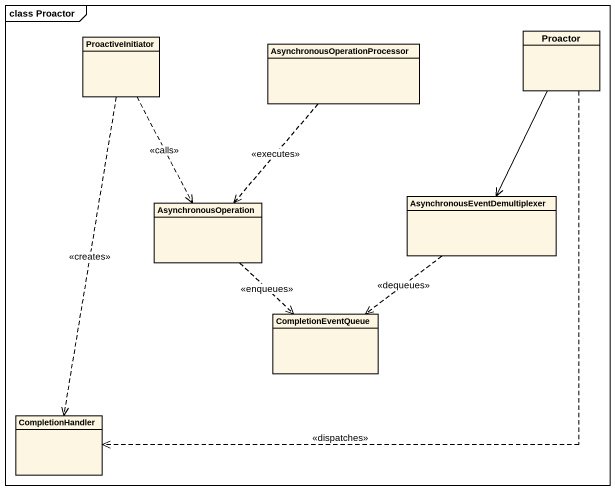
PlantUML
@startuml
mainframe class Proactor
hide circle
hide empty members
class Proactor
class ProactiveInitiator
class "AsynchronousOperationProcessor" as AsynchronousOperationProcess
class AsynchronousOperation
class "AsynchronousEventDemultiplexer" as AsynchronousEventDemultiplex
class CompletionEventQueue
class CompletionHandler
Proactor --> AsynchronousEventDemultiplex
Proactor ..> CompletionHandler : <<dispatches>>
ProactiveInitiator ..> AsynchronousOperation : <<calls>>
ProactiveInitiator ..> CompletionHandler : <<creates>>
AsynchronousOperationProcess ..> AsynchronousOperation : <<executes>>
AsynchronousOperation ..> CompletionEventQueue : <<enqueues>>
AsynchronousEventDemultiplex ..> CompletionEventQueue : <<dequeues>>
@enduml
